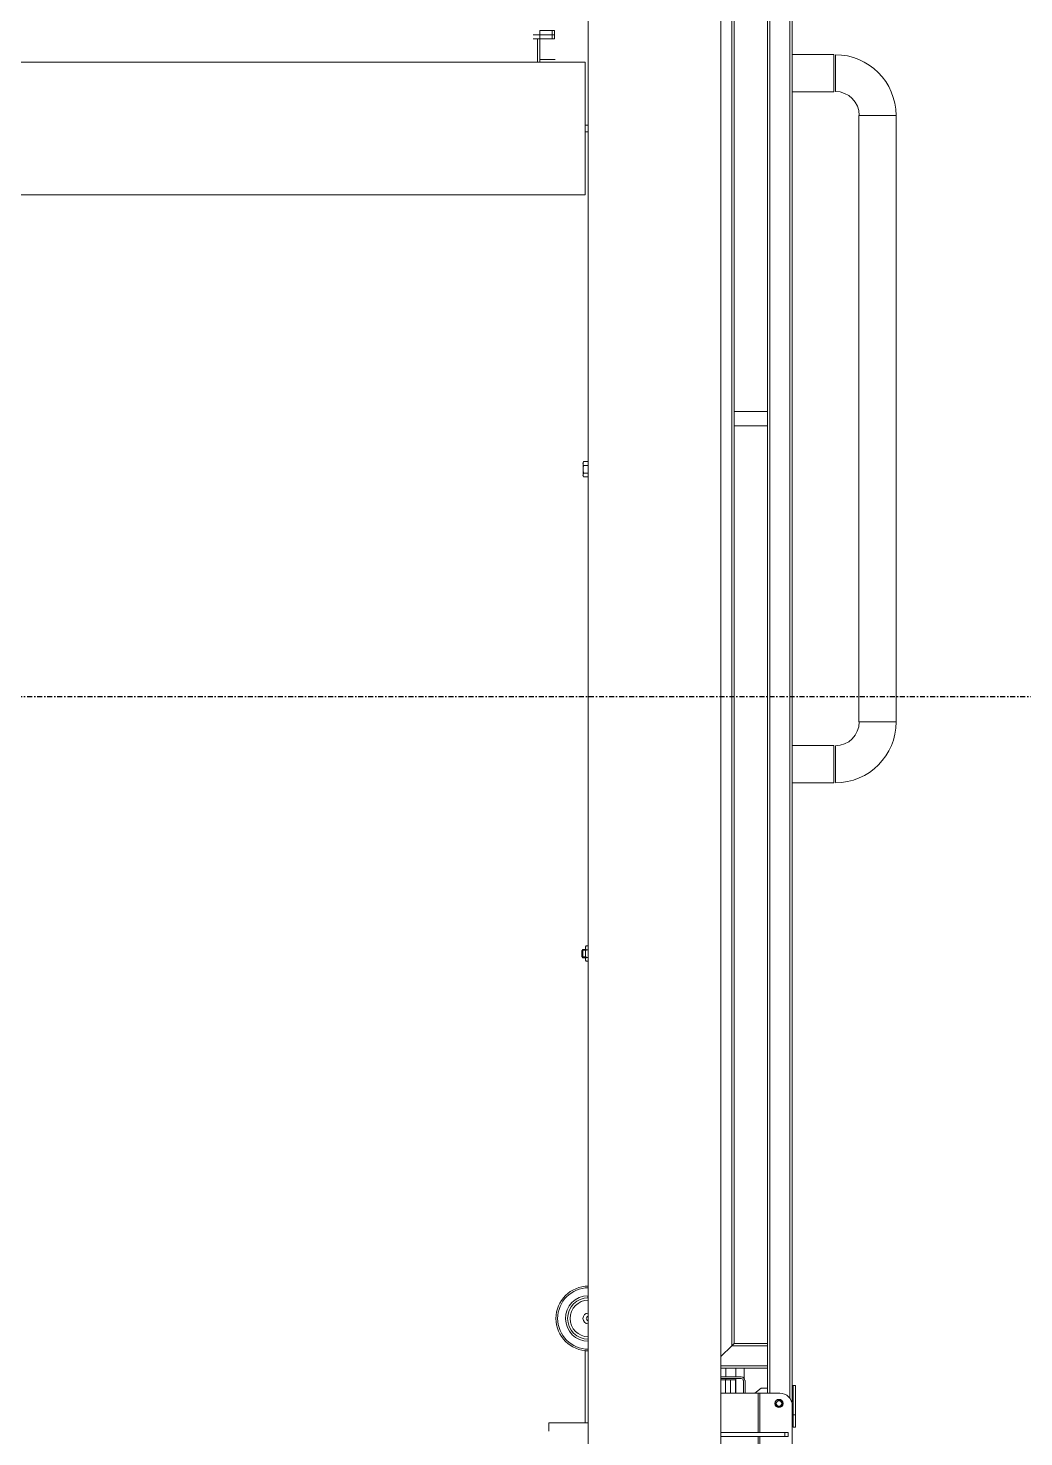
# Model space of a CAD drawing. Header units: millimetres. Extents: x 2179 to 48742, y 3478 to 161002.
# Drawn here: x 23336 to 24537, y 140000 to 141699 of the extents above; entities that cross this region are included whole.
import ezdxf

# ---------------------------------------------------------------- set-up
doc = ezdxf.new("R2010")
doc.units = ezdxf.units.MM
doc.linetypes.add('1_Čerchovaná 6_0mm', pattern=[12, 6, -3, 0, -3])
doc.layers.add('0-1', color=7, linetype='Continuous', lineweight=9)
doc.layers.add('2966-1_navrh dispozice stroju-HK_02_dwg-1', color=7, linetype='Continuous', lineweight=9, true_color=0x919191)
doc.layers.add('S-GRID-1', color=9, linetype='1_Čerchovaná 6_0mm', lineweight=25, true_color=0x808080)

# ---------------------------------------------------------------- blocks, each defined once
blk = doc.blocks.new('2966-1_navrh dispozice stroju-HK_02_dwg_SE3153-903208-1NP _ stroje')
at = {"layer": '0-1'}
for p, q in [((-3537.5, -57.7), (-3537.5, -61.7)), ((-3529.5, -57.7), (-3529.5, -61.7)), ((-3537.5, -1497.7), (-3537.5, -1493.7)), ((-3529.5, -1497.7), (-3529.5, -1493.7))]:
    blk.add_line(p, q, dxfattribs=at)
at = {"layer": '0-1', "flags": 128}
blk.add_lwpolyline([(-3453.5, -61.7), (-3453.5, -1493.7), (-3613.5, -1493.7), (-3613.5, -61.7)], close=True, dxfattribs=at)
blk = doc.blocks.new('2966-1_navrh dispozice stroju-HK_02_dwg_SE3149-903342-1NP _ stroje')
at = {"layer": '0-1', "flags": 128}
blk.add_lwpolyline([(-1613.5, 102.3), (-5453.5, 102.3), (-5453.5, -57.7), (-1613.5, -57.7)], dxfattribs=at)
blk = doc.blocks.new('2966-1_navrh dispozice stroju-HK_02_dwg_SE3032-903368-1NP _ stroje')
at = {"layer": '0-1'}
for p, q in [((-2038.5, 108.3), (-2028, 108.3)), ((-2026, 108.3), (-2024.5, 108.3))]:
    blk.add_line(p, q, dxfattribs=at)
blk = doc.blocks.new('2966-1_navrh dispozice stroju-HK_02_dwg_SE3033-903369-1NP _ stroje')
at = {"layer": '0-1'}
for p, q in [((-2038.5, 120.3), (-2028, 120.3)), ((-2026, 120.3), (-2008.5, 120.3))]:
    blk.add_line(p, q, dxfattribs=at)
blk = doc.blocks.new('2966-1_navrh dispozice stroju-HK_02_dwg_SE3034-903370-1NP _ stroje')
at = {"layer": '0-1'}
for p, q in [((-2038.5, 130.3), (-2026.4, 130.3)), ((-1890.6, 130.3), (-1879.8, 130.3))]:
    blk.add_line(p, q, dxfattribs=at)
blk = doc.blocks.new('2966-1_navrh dispozice stroju-HK_02_dwg_SE3028-903371-1NP _ stroje')
for name in ['2966-1_navrh dispozice stroju-HK_02_dwg_SE3033-903369-1NP _ stroje', '2966-1_navrh dispozice stroju-HK_02_dwg_SE3034-903370-1NP _ stroje', '2966-1_navrh dispozice stroju-HK_02_dwg_SE3032-903368-1NP _ stroje']:
    blk.add_blockref(name, (0, 0))
blk = doc.blocks.new('2966-1_navrh dispozice stroju-HK_02_dwg_SE2830-903457-1NP _ stroje')
at = {"layer": '0-1', "flags": 128}
blk.add_lwpolyline([(-2008.5, 119.8), (-2024.5, 119.8), (-2024.5, 113.8), (-2008.5, 113.8)], dxfattribs=at)
blk = doc.blocks.new('2966-1_navrh dispozice stroju-HK_02_dwg_SE2829-903458-1NP _ stroje')
at = {"layer": '0-1', "flags": 128}
blk.add_lwpolyline([(-2008.5, 113.8), (-2024.5, 113.8), (-2024.5, 107.8), (-2008.5, 107.8)], dxfattribs=at)
blk = doc.blocks.new('2966-1_navrh dispozice stroju-HK_02_dwg_SE2828-903459-1NP _ stroje')
at = {"layer": '0-1', "flags": 128}
blk.add_lwpolyline([(-2008.5, 107.8), (-2024.5, 107.8), (-2024.5, 102.3)], dxfattribs=at)
blk = doc.blocks.new('2966-1_navrh dispozice stroju-HK_02_dwg_SE2827-903460-1NP _ stroje')
at = {"layer": '0-1'}
for p, q in [((-2028, 102.3), (-2028, 126.8)), ((-2026, 102.3), (-2026, 126.8)), ((-2023.6, 131.3), (-2008.5, 131.3)), ((-2023.6, 129.3), (-2008.5, 129.3))]:
    blk.add_line(p, q, dxfattribs=at)
for radius in [4.41, 2.41]:
    blk.add_arc((-2023.6, 126.8), radius, 90, 180, dxfattribs=at)
blk = doc.blocks.new('2966-1_navrh dispozice stroju-HK_02_dwg_SE2824-903463-1NP _ stroje')
at = {"layer": '0-1'}
blk.add_circle((-1996, 172.3), 3.32, dxfattribs=at)
blk.add_arc((-1996, 172.3), 4, 255, 195, dxfattribs=at)
blk = doc.blocks.new('2966-1_navrh dispozice stroju-HK_02_dwg_SE2823-903464-1NP _ stroje')
at = {"layer": '0-1'}
blk.add_line((-1961, 179.3), (-1961, 102.3), dxfattribs=at)
at = {"layer": '0-1', "flags": 128}
blk.add_lwpolyline([(-1956, 179.3), (-1956, 183.3), (-1961, 183.3), (-1961, 179.3), (-1956, 179.3), (-1956, 102.3)], dxfattribs=at)
blk = doc.blocks.new('2966-1_navrh dispozice stroju-HK_02_dwg_SE2821-903465-1NP _ stroje')
at = {"layer": '0-1'}
for p, q in [((-1961, 147.3), (-2008.5, 147.3)), ((-1908.5, 147.3), (-1956, 147.3))]:
    blk.add_line(p, q, dxfattribs=at)
blk = doc.blocks.new('2966-1_navrh dispozice stroju-HK_02_dwg_SE2822-903466-1NP _ stroje')
at = {"layer": '0-1'}
for p, q in [((-1961, 149.2), (-2008.5, 149.2)), ((-1908.5, 149.2), (-1956, 149.2))]:
    blk.add_line(p, q, dxfattribs=at)
blk = doc.blocks.new('2966-1_navrh dispozice stroju-HK_02_dwg_SE2820-903467-1NP _ stroje')
at = {"layer": '0-1'}
blk.add_line((-1923.5, 188.3), (-1993.5, 188.3), dxfattribs=at)
at = {"layer": '0-1', "flags": 128}
for points in [[(-2008.5, 102.3), (-2008.5, 147.3), (-2008.5, 149.2), (-2008.5, 173.3)], [(-1908.5, 102.3), (-1908.5, 147.3), (-1908.5, 149.2), (-1908.5, 173.3)]]:
    blk.add_lwpolyline(points, dxfattribs=at)
at = {"layer": '0-1'}
for centre in [(-1996, 172.3), (-1921, 172.3)]:
    blk.add_circle(centre, 5, dxfattribs=at)
for centre, start, end in [((-1993.5, 173.3), 90, 180), ((-1923.5, 173.3), 0, 90)]:
    blk.add_arc(centre, 15, start, end, dxfattribs=at)
for name in ['2966-1_navrh dispozice stroju-HK_02_dwg_SE2822-903466-1NP _ stroje', '2966-1_navrh dispozice stroju-HK_02_dwg_SE2821-903465-1NP _ stroje']:
    blk.add_blockref(name, (0, 0))
blk = doc.blocks.new('2966-1_navrh dispozice stroju-HK_02_dwg_SE2819-903468-1NP _ stroje')
at = {"layer": '0-1', "flags": 128}
blk.add_lwpolyline([(-1997.5, 188.3), (-2017.5, 188.3), (-2017.5, 189.3), (-1992.5, 189.3), (-1992.5, 188.3)], dxfattribs=at)
blk = doc.blocks.new('2966-1_navrh dispozice stroju-HK_02_dwg_SE2818-903469-1NP _ stroje')
at = {"layer": '0-1'}
for p, q in [((-2065.5, 158.3), (-2065.5, 115.3)), ((-2041.5, 102.3), (-2041.5, 158.3)), ((-2038.5, 158.3), (-2038.5, 102.3))]:
    blk.add_line(p, q, dxfattribs=at)
at = {"layer": '0-1', "flags": 128}
blk.add_lwpolyline([(-2052.5, 102.3), (-2065.5, 115.3), (-2068.5, 118.3), (-2068.5, 158.3)], dxfattribs=at)
blk = doc.blocks.new('2966-1_navrh dispozice stroju-HK_02_dwg_SE2817-903470-1NP _ stroje')
at = {"layer": '0-1'}
blk.add_line((-3175, 158.3), (-3175, 118.3), dxfattribs=at)
blk = doc.blocks.new('2966-1_navrh dispozice stroju-HK_02_dwg_SE2816-903471-1NP _ stroje')
at = {"layer": '0-1'}
blk.add_line((-3192, 118.3), (-3192, 158.3), dxfattribs=at)
blk = doc.blocks.new('2966-1_navrh dispozice stroju-HK_02_dwg_SE2815-903472-1NP _ stroje')
at = {"layer": '0-1'}
blk.add_line((-2065.5, 115.3), (-2052.5, 102.3), dxfattribs=at)
at = {"layer": '0-1', "flags": 128}
blk.add_lwpolyline([(-4255, 118.3), (-2068.5, 118.3), (-2065.5, 115.3), (-4255, 115.3)], dxfattribs=at)
blk = doc.blocks.new('2966-1_navrh dispozice stroju-HK_02_dwg_SE2814-903473-1NP _ stroje')
at = {"layer": '0-1', "flags": 128}
blk.add_lwpolyline([(-1982.5, 189.3), (-1967.5, 189.3), (-1967.5, 192.3), (-1982.5, 192.3), (-1982.5, 189.3), (-2017.5, 189.3), (-2017.5, 192.3), (-1982.5, 192.3)], dxfattribs=at)
blk = doc.blocks.new('2966-1_navrh dispozice stroju-HK_02_dwg_SE2813-903474-1NP _ stroje')
at = {"layer": '0-1'}
for p, q in [((-4255, 188.3), (-2017.5, 188.3)), ((-2002.5, 185.3), (-4255, 185.3)), ((-4255, 161.3), (-2008.5, 161.3)), ((-2008.5, 158.3), (-4255, 158.3))]:
    blk.add_line(p, q, dxfattribs=at)
blk = doc.blocks.new('2966-1_navrh dispozice stroju-HK_02_dwg_SE2812-903475-1NP _ stroje')
at = {"layer": '0-1', "flags": 128}
blk.add_lwpolyline([(-3549.2, 313.8), (-3549.2, 268.8), (-2817.8, 268.8), (-2817.8, 313.8)], close=True, dxfattribs=at)
blk = doc.blocks.new('2966-1_navrh dispozice stroju-HK_02_dwg_SE2811-903476-1NP _ stroje')
at = {"layer": '0-1'}
blk.add_line((-2789.1, 240.3), (-2744.6, 240.3), dxfattribs=at)
for radius, start in [(73.3, 0), (28.7, 360)]:
    blk.add_arc((-2817.8, 240.3), radius, start, 90, dxfattribs=at)
blk = doc.blocks.new('2966-1_navrh dispozice stroju-HK_02_dwg_SE2810-903477-1NP _ stroje')
at = {"layer": '0-1'}
blk.add_line((-3622.4, 240.3), (-3577.9, 240.3), dxfattribs=at)
for radius in [73.2, 28.8]:
    blk.add_arc((-3549.2, 240.3), radius, 90, 180, dxfattribs=at)
blk = doc.blocks.new('2966-1_navrh dispozice stroju-HK_02_dwg_SE2809-903478-1NP _ stroje')
at = {"layer": '0-1', "flags": 128}
blk.add_lwpolyline([(-2008.5, 143), (-2014.5, 150.9), (-2014.5, 158.3)], dxfattribs=at)
blk = doc.blocks.new('2966-1_navrh dispozice stroju-HK_02_dwg_SE2808-903479-1NP _ stroje')
at = {"layer": '0-1', "flags": 128}
blk.add_lwpolyline([(-3622.7, 188.3), (-3622.7, 238.3), (-3577.7, 238.3), (-3577.7, 188.3)], dxfattribs=at)
blk = doc.blocks.new('2966-1_navrh dispozice stroju-HK_02_dwg_SE2807-903480-1NP _ stroje')
at = {"layer": '0-1', "flags": 128}
blk.add_lwpolyline([(-2789.3, 188.3), (-2789.3, 238.3), (-2744.3, 238.3), (-2744.3, 188.3)], dxfattribs=at)
blk = doc.blocks.new('2966-1_navrh dispozice stroju-HK_02_dwg_SE2806-903481-1NP _ stroje')
at = {"layer": '0-1'}
blk.add_line((-1997.5, 188.3), (-1997.5, 187.7), dxfattribs=at)
blk = doc.blocks.new('2966-1_navrh dispozice stroju-HK_02_dwg_SE2803-903482-1NP _ stroje')
at = {"layer": '0-1'}
for radius in [25, 22, 6.5, 2.5]:
    blk.add_arc((-2098.5, -57.7), radius, 180, 360, dxfattribs=at)
blk = doc.blocks.new('2966-1_navrh dispozice stroju-HK_02_dwg_SE2796-903483-1NP _ stroje')
at = {"layer": '0-1'}
blk.add_line((-2126, -58.2), (-2123.5, -58.2), dxfattribs=at)
blk.add_arc((-2098.5, -57.7), 27.5, 181.0418, 360, dxfattribs=at)
blk = doc.blocks.new('2966-1_navrh dispozice stroju-HK_02_dwg_SE2795-903484-1NP _ stroje')
at = {"layer": '0-1', "flags": 128}
blk.add_lwpolyline([(-1972.5, -57.7), (-1972.5, -105.2), (-1962.5, -105.2)], dxfattribs=at)
blk = doc.blocks.new('2966-1_navrh dispozice stroju-HK_02_dwg_SE2794-903485-1NP _ stroje')
at = {"layer": '0-1', "flags": 128}
blk.add_lwpolyline([(-2059.5, -57.7), (-2059.5, -61.7), (-1972.5, -61.7)], dxfattribs=at)
blk = doc.blocks.new('2966-1_navrh dispozice stroju-HK_02_dwg_SE2792-903486-1NP _ stroje')
at = {"layer": '0-1'}
for radius, start in [(39, 180), (37, 180), (27.5, 181.0418)]:
    blk.add_arc((-2098.5, -57.7), radius, start, 360, dxfattribs=at)
blk = doc.blocks.new('2966-1_navrh dispozice stroju-HK_02_dwg_SE1477-904031-1NP _ stroje')
at = {"layer": '0-1'}
blk.add_line((-3646.5, -116.3), (-3646.5, -124.2), dxfattribs=at)
at = {"layer": '0-1', "flags": 128}
blk.add_lwpolyline([(-3641.5, -101.3), (-3641.5, -116.3), (-3646.5, -116.3), (-3646.5, -101.3), (-3646.5, -98.5), (-3641.5, -98.5), (-3641.5, -101.3), (-3646.5, -101.3)], dxfattribs=at)
blk = doc.blocks.new('2966-1_navrh dispozice stroju-HK_02_dwg_SE1476-904032-1NP _ stroje')
at = {"layer": '0-1'}
blk.add_line((-3641.5, -118.8), (-3613.5, -118.8), dxfattribs=at)
at = {"layer": '0-1', "flags": 128}
blk.add_lwpolyline([(-3641.5, -124.2), (-3641.5, -118.8), (-3641.5, -116.3), (-3613.5, -116.3)], dxfattribs=at)
blk = doc.blocks.new('2966-1_navrh dispozice stroju-HK_02_dwg_SE1451-904037-1NP _ stroje')
at = {"layer": '0-1'}
blk.add_line((-3646.5, -116.3), (-3646.5, -124.2), dxfattribs=at)
at = {"layer": '0-1', "flags": 128}
blk.add_lwpolyline([(-3646.5, -101.3), (-3646.5, -116.3), (-3651.5, -116.3), (-3651.5, -101.3), (-3651.5, -98.5), (-3646.5, -98.5), (-3646.5, -101.3), (-3651.5, -101.3)], dxfattribs=at)
blk = doc.blocks.new('2966-1_navrh dispozice stroju-HK_02_dwg_SE1137-904154-1NP _ stroje')
at = {"layer": '0-1'}
for p, q in [((-3616.5, -116.3), (-3616.5, -97.7)), ((-3616.5, -1457.7), (-3616.5, -1439.2))]:
    blk.add_line(p, q, dxfattribs=at)
blk = doc.blocks.new('2966-1_navrh dispozice stroju-HK_02_dwg_SE1136-904155-1NP _ stroje')
blk.add_blockref('2966-1_navrh dispozice stroju-HK_02_dwg_SE1137-904154-1NP _ stroje', (0, 0))
blk = doc.blocks.new('2966-1_navrh dispozice stroju-HK_02_dwg_SE384-904553-1NP _ stroje')
at = {"layer": '0-1'}
blk.add_line((-2543.1, -60.4), (-2543.1, -57.7), dxfattribs=at)
at = {"layer": '0-1', "flags": 128}
for points in [[(-2547.7, -60.4), (-2546.5, -61.1), (-2545.4, -61.1), (-2547.7, -60.4), (-2547.7, -57.7)], [(-2531.6, -61.1), (-2538.5, -61.1), (-2545.4, -61.1)], [(-2529.3, -57.7), (-2529.3, -60.4), (-2530.5, -61.1), (-2531.6, -61.1), (-2533.9, -60.4), (-2533.9, -57.7)]]:
    blk.add_lwpolyline(points, dxfattribs=at)
at = {"layer": '0-1'}
for centre in [(-2545.6, -56.6), (-2531.7, -56.6)]:
    blk.add_arc(centre, 4.52, 271.6642, 302.72, dxfattribs=at)
for points, knots in [([(-2543.1, -60.4), (-2542.4, -60.6), (-2540.8, -61), (-2539.3, -61.1), (-2538.5, -61.1)], [0, 0, 0, 0, 0.5, 1, 1, 1, 1]), ([(-2538.5, -61.1), (-2537.7, -61.1), (-2536.2, -61), (-2534.6, -60.6), (-2533.9, -60.4)], [0, 0, 0, 0, 0.500001, 1, 1, 1, 1])]:
    blk.add_open_spline(points, degree=3, knots=knots, dxfattribs=at)
blk = doc.blocks.new('2966-1_navrh dispozice stroju-HK_02_dwg_SE382-904554-1NP _ stroje')
at = {"layer": '0-1'}
blk.add_line((-3127.1, -63.4), (-3127.1, -57.7), dxfattribs=at)
at = {"layer": '0-1', "flags": 128}
for points in [[(-3131.7, -63.4), (-3130.5, -64.1), (-3129.4, -64.1), (-3131.7, -63.4), (-3131.7, -57.7)], [(-3115.6, -64.1), (-3122.5, -64.1), (-3129.4, -64.1)], [(-3113.3, -57.7), (-3113.3, -63.4), (-3114.5, -64.1), (-3115.6, -64.1), (-3117.9, -63.4), (-3117.9, -57.7)]]:
    blk.add_lwpolyline(points, dxfattribs=at)
at = {"layer": '0-1'}
for centre in [(-3129.6, -59.6), (-3115.7, -59.6)]:
    blk.add_arc(centre, 4.52, 271.6642, 302.72, dxfattribs=at)
for points, knots in [([(-3127.1, -63.4), (-3126.4, -63.6), (-3124.8, -64), (-3123.3, -64.1), (-3122.5, -64.1)], [0, 0, 0, 0, 0.5, 1, 1, 1, 1]), ([(-3122.5, -64.1), (-3121.7, -64.1), (-3120.2, -64), (-3118.6, -63.6), (-3117.9, -63.4)], [0, 0, 0, 0, 0.500001, 1, 1, 1, 1])]:
    blk.add_open_spline(points, degree=3, knots=knots, dxfattribs=at)
blk = doc.blocks.new('2966-1_navrh dispozice stroju-HK_02_dwg_SE367-904555-1NP _ stroje')
at = {"layer": '0-1'}
for p, q in [((-2542.6, -65.2), (-2542.6, -61.1)), ((-2534.4, -65.2), (-2534.4, -61.1))]:
    blk.add_line(p, q, dxfattribs=at)
at = {"layer": '0-1', "flags": 128}
for points in [[(-2533.5, -61.1), (-2533.5, -64.2), (-2543.5, -64.2), (-2543.5, -61.1)], [(-2533.5, -64.2), (-2535, -65.7), (-2542, -65.7), (-2543.5, -64.2)]]:
    blk.add_lwpolyline(points, dxfattribs=at)
blk = doc.blocks.new('2966-1_navrh dispozice stroju-HK_02_dwg-876232-1NP _ stroje')
at = {"rotation": 328.989640494807}
for name in ['2966-1_navrh dispozice stroju-HK_02_dwg_SE3028-903371-1NP _ stroje', '2966-1_navrh dispozice stroju-HK_02_dwg_SE3149-903342-1NP _ stroje', '2966-1_navrh dispozice stroju-HK_02_dwg_SE2813-903474-1NP _ stroje', '2966-1_navrh dispozice stroju-HK_02_dwg_SE2815-903472-1NP _ stroje', '2966-1_navrh dispozice stroju-HK_02_dwg_SE2810-903477-1NP _ stroje', '2966-1_navrh dispozice stroju-HK_02_dwg_SE2812-903475-1NP _ stroje', '2966-1_navrh dispozice stroju-HK_02_dwg_SE2808-903479-1NP _ stroje', '2966-1_navrh dispozice stroju-HK_02_dwg_SE3153-903208-1NP _ stroje', '2966-1_navrh dispozice stroju-HK_02_dwg_SE1451-904037-1NP _ stroje', '2966-1_navrh dispozice stroju-HK_02_dwg_SE1477-904031-1NP _ stroje', '2966-1_navrh dispozice stroju-HK_02_dwg_SE1136-904155-1NP _ stroje', '2966-1_navrh dispozice stroju-HK_02_dwg_SE1476-904032-1NP _ stroje', '2966-1_navrh dispozice stroju-HK_02_dwg_SE2816-903471-1NP _ stroje', '2966-1_navrh dispozice stroju-HK_02_dwg_SE2817-903470-1NP _ stroje', '2966-1_navrh dispozice stroju-HK_02_dwg_SE2811-903476-1NP _ stroje', '2966-1_navrh dispozice stroju-HK_02_dwg_SE2807-903480-1NP _ stroje', '2966-1_navrh dispozice stroju-HK_02_dwg_SE382-904554-1NP _ stroje', '2966-1_navrh dispozice stroju-HK_02_dwg_SE384-904553-1NP _ stroje', '2966-1_navrh dispozice stroju-HK_02_dwg_SE367-904555-1NP _ stroje', '2966-1_navrh dispozice stroju-HK_02_dwg_SE2818-903469-1NP _ stroje', '2966-1_navrh dispozice stroju-HK_02_dwg_SE2819-903468-1NP _ stroje', '2966-1_navrh dispozice stroju-HK_02_dwg_SE2814-903473-1NP _ stroje', '2966-1_navrh dispozice stroju-HK_02_dwg_SE2820-903467-1NP _ stroje', '2966-1_navrh dispozice stroju-HK_02_dwg_SE2824-903463-1NP _ stroje', '2966-1_navrh dispozice stroju-HK_02_dwg_SE2806-903481-1NP _ stroje', '2966-1_navrh dispozice stroju-HK_02_dwg_SE2809-903478-1NP _ stroje', '2966-1_navrh dispozice stroju-HK_02_dwg_SE2823-903464-1NP _ stroje', '2966-1_navrh dispozice stroju-HK_02_dwg_SE2827-903460-1NP _ stroje', '2966-1_navrh dispozice stroju-HK_02_dwg_SE2830-903457-1NP _ stroje', '2966-1_navrh dispozice stroju-HK_02_dwg_SE2828-903459-1NP _ stroje', '2966-1_navrh dispozice stroju-HK_02_dwg_SE2829-903458-1NP _ stroje', '2966-1_navrh dispozice stroju-HK_02_dwg_SE2792-903486-1NP _ stroje', '2966-1_navrh dispozice stroju-HK_02_dwg_SE2796-903483-1NP _ stroje', '2966-1_navrh dispozice stroju-HK_02_dwg_SE2803-903482-1NP _ stroje', '2966-1_navrh dispozice stroju-HK_02_dwg_SE2794-903485-1NP _ stroje', '2966-1_navrh dispozice stroju-HK_02_dwg_SE2795-903484-1NP _ stroje']:
    blk.add_blockref(name, (-62300.5, 46431.8), dxfattribs=at)

msp = doc.modelspace()

# ---------------------------------------------------------------- linework, layer by layer
at = {"layer": 'S-GRID-1'}
msp.add_line((15251.9, 140892.9), (41989.2, 140892.9), dxfattribs=at)

# ---------------------------------------------------------------- block references
at = {"layer": '2966-1_navrh dispozice stroju-HK_02_dwg-1', "rotation": 301.0103595051887}
msp.add_blockref('2966-1_navrh dispozice stroju-HK_02_dwg-876232-1NP _ stroje', (16370.5, 60726.8), dxfattribs=at)

doc.saveas('drawing.dxf')
